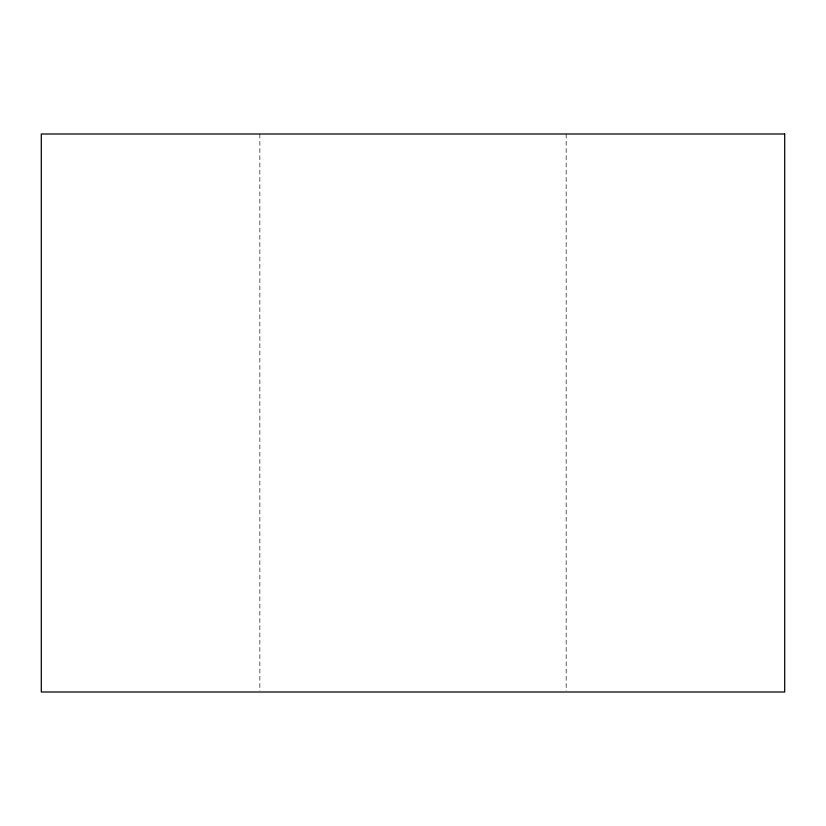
<?xml version="1.0" encoding="UTF-8"?>
<svg xmlns="http://www.w3.org/2000/svg" width="826" height="826" viewBox="0 0 826 826"><rect width="100%" height="100%" fill="white"/><g stroke="black" fill="none" stroke-linecap="round" stroke-linejoin="round"><path stroke-width="0.62" stroke-dasharray="4.13 3.1" d="M566.151 133.998L566.151 690.712M259.86 133.998L259.86 690.712"/><path stroke-width="1.24" d="M784.7 133.998L41.3 133.998L41.3 692.002L784.7 692.002L784.7 133.998"/></g></svg>
